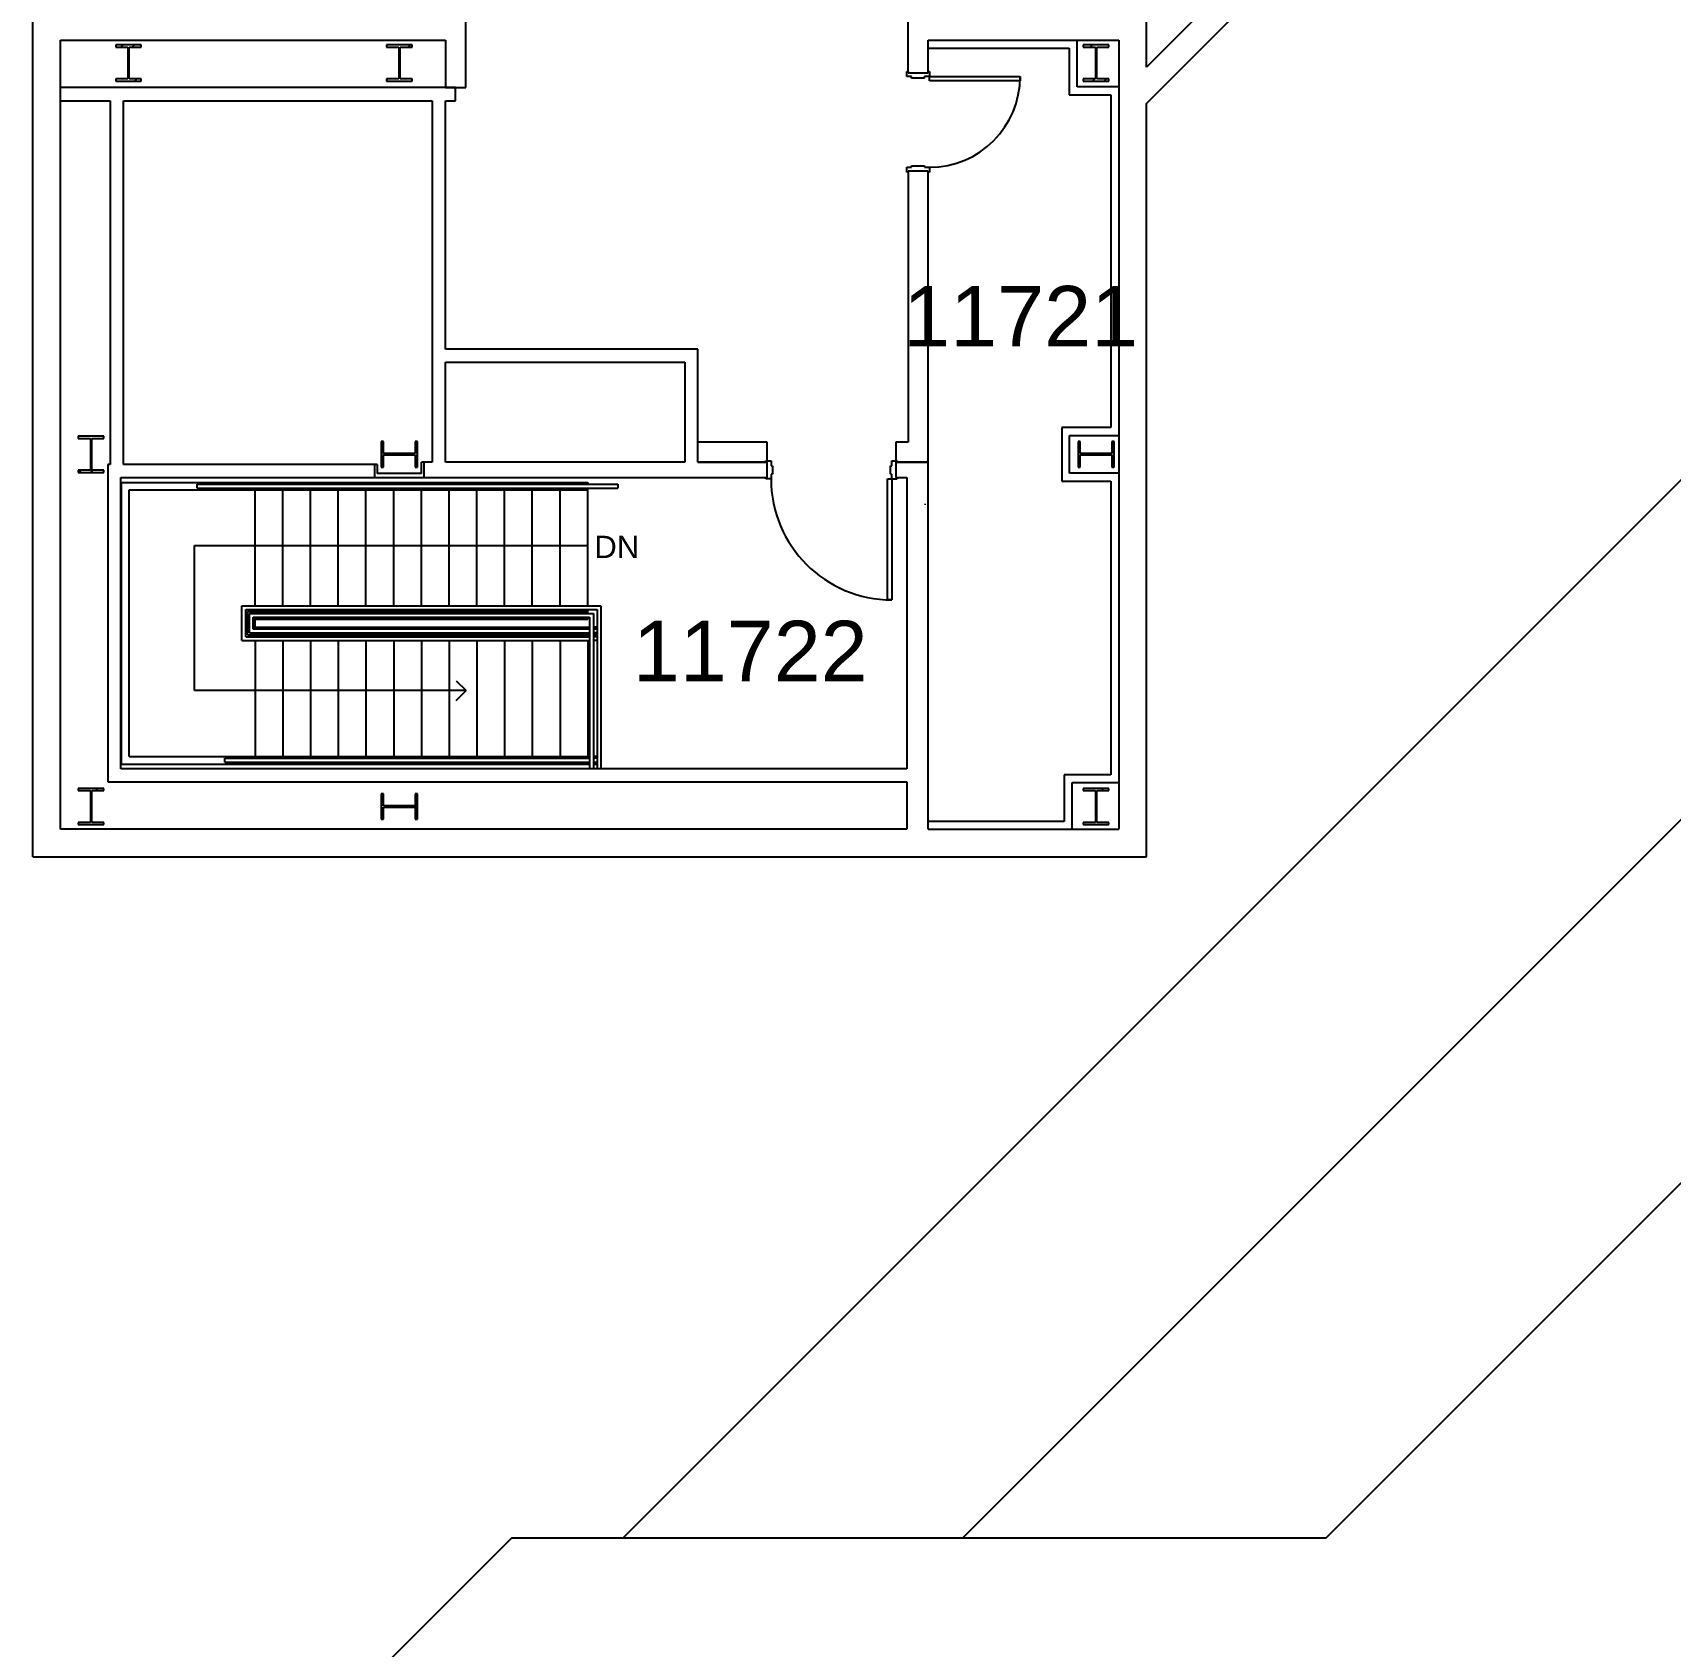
# Model space of a CAD drawing. Header units: inches. Extents: x -60 to 5673, y -29 to 4299.
# Drawn here: x -59 to 590, y 1755 to 2395 of the extents above; entities that cross this region are included whole.
import ezdxf

# ---------------------------------------------------------------- set-up
doc = ezdxf.new("R2010")
doc.units = ezdxf.units.IN
doc.header["$LTSCALE"] = 96
doc.header["$MEASUREMENT"] = 0
for name, color, linetype in [('A-ANNO-ROOM', 4, 'Continuous'), ('A-ANNO-TEXT', 4, 'Continuous'), ('A-COLS', 5, 'Continuous'), ('A-DOOR', 2, 'Continuous'), ('A-FLOR-HRAL', 1, 'Continuous'), ('A-FLOR-STRS', 2, 'Continuous'), ('A-ROOF-LEVL-THIN', 1, 'Continuous'), ('A-WALL-FULL', 6, 'Continuous')]:
    doc.layers.add(name, color=color, linetype=linetype)
doc.layers.add('AE-113$0$A-WALL-PATT', color=2, linetype='Continuous', lineweight=9)
doc.styles.add('AE-113$0$Standard', font='txt')
doc.styles.add('ARIAL', font='arial.ttf')
pattern_1 = [(0, (0, 0), (30.72, 7.68), [1.267, -21.773, 1.267, -21.773, -122.88]), (0, (0, 0), (30.72, 7.68), [-46.08, 1.267, -44.813, 1.267, -21.773, -53.76]), (0, (0, 0), (30.72, 7.68), [-115.2, 1.267, -14.093, 1.267, -37.133]), (120, (11.52, 3.84), (-22.011075, 22.7643), [1.267, -21.773, 1.267, -21.773, -122.88]), (120, (11.52, 3.84), (-22.011075, 22.7643), [-46.08, 1.267, -44.813, 1.267, -21.773, -53.76]), (120, (11.52, 3.84), (-22.011075, 22.7643), [-115.2, 1.267, -14.093, 1.267, -37.133]), (240, (15.36, 19.2), (-8.708925, -30.4443), [1.267, -21.773, 1.267, -21.773, -122.88]), (240, (15.36, 19.2), (-8.708925, -30.4443), [-46.08, 1.267, -44.813, 1.267, -21.773, -53.76]), (240, (15.36, 19.2), (-8.708925, -30.4443), [-115.2, 1.267, -14.093, 1.267, -37.133])]
pattern_2 = [(45, (0, 0), (-9.503515, 9.503515), []), (45, (0, 14.4), (-9.503515, 9.503515), [])]

msp = doc.modelspace()

# ---------------------------------------------------------------- hatches: boundary and pattern name
at = {"layer": 'A-COLS'}
h = msp.add_hatch(dxfattribs=at)
h.set_pattern_fill('FP_43', color=256, angle=0.00029, style=0, pattern_type=2)
h.set_pattern_definition([(45.0003, (-0.0004, 0.0003), (-9.50356, 9.50347), []), (45.0003, (-0.0004, 14.4), (-9.50356, 9.50347), [])])
h.paths.add_polyline_path([(-26.49, 2375.92), (-16.36, 2375.92), (-16.36, 2376.78), (-21.17, 2376.78), (-21.17, 2389.38), (-16.36, 2389.38), (-16.36, 2390.23), (-26.49, 2390.23), (-26.49, 2389.38), (-21.68, 2389.38), (-21.68, 2376.78), (-26.49, 2376.78)], flags=0)
h = msp.add_hatch(dxfattribs=at)
h.set_pattern_fill('FP_9', color=256, angle=180, style=0, pattern_type=2)
h.set_pattern_definition([(45, (-0.0003, 0.0002), (-9.503515, 9.503515), []), (45, (-0.0003, 14.4), (-9.503515, 9.503515), [])])
h.paths.add_polyline_path([(81.01, 2375.92), (91.14, 2375.92), (91.14, 2376.78), (86.33, 2376.78), (86.33, 2389.38), (91.14, 2389.38), (91.14, 2390.23), (81.01, 2390.23), (81.01, 2389.38), (85.82, 2389.38), (85.82, 2376.78), (81.01, 2376.78)], flags=0)
h = msp.add_hatch(dxfattribs=at)
h.set_pattern_fill('FP_71', color=256, angle=180, style=0, pattern_type=2)
h.set_pattern_definition([(45, (-0.0003, 0.0002), (-9.503515, 9.503515), []), (45, (-0.0003, 14.4), (-9.503515, 9.503515), [])])
h.paths.add_polyline_path([(367.64, 2375.92), (367.64, 2376.78), (362.83, 2376.78), (362.83, 2389.38), (367.64, 2389.38), (367.64, 2390.23), (357.51, 2390.23), (357.51, 2389.38), (362.32, 2389.38), (362.32, 2376.78), (357.51, 2376.78), (357.51, 2375.92)], flags=0)
h = msp.add_hatch(dxfattribs=at)
h.set_pattern_fill('FP_80', color=256, angle=180, style=0, pattern_type=2)
h.set_pattern_definition([(45, (0.0001, 0.0002), (-9.503515, 9.503515), []), (45, (0.0001, 14.4), (-9.503515, 9.503515), [])])
h.paths.add_polyline_path([(-41.35, 2220.67), (-31.22, 2220.67), (-31.22, 2221.53), (-36.03, 2221.53), (-36.03, 2234.13), (-31.22, 2234.13), (-31.22, 2234.98), (-41.35, 2234.98), (-41.35, 2234.13), (-36.54, 2234.13), (-36.54, 2221.53), (-41.35, 2221.53)], flags=0)
h = msp.add_hatch(dxfattribs=at)
h.set_pattern_fill('FP_11', color=256, angle=90, style=0, pattern_type=2)
h.set_pattern_definition([(45, (-0.0003, 0.0002), (-9.503515, 9.503515), []), (45, (-0.0003, 14.4), (-9.503515, 9.503515), [])])
h.paths.add_polyline_path([(79.78, 2222.76), (79.78, 2227.57), (92.38, 2227.57), (92.38, 2222.76), (93.23, 2222.8), (93.23, 2232.89), (92.38, 2232.89), (92.38, 2228.08), (79.78, 2228.08), (79.78, 2232.89), (78.92, 2232.89), (78.92, 2222.76)], flags=0)
h = msp.add_hatch(dxfattribs=at)
h.set_pattern_fill('FP_10', color=256, angle=90, style=0, pattern_type=2)
h.set_pattern_definition([(45, (-0.0003, 0.0002), (-9.503515, 9.503515), []), (45, (-0.0003, 14.4), (-9.503515, 9.503515), [])])
h.paths.add_polyline_path([(369.73, 2222.76), (369.73, 2232.89), (368.88, 2232.89), (368.88, 2228.08), (356.28, 2228.08), (356.28, 2232.89), (355.42, 2232.89), (355.42, 2222.76), (356.28, 2222.8), (356.28, 2227.57), (368.88, 2227.57), (368.88, 2222.76)], flags=0)
h = msp.add_hatch(dxfattribs=at)
h.set_pattern_fill('FP_3', color=256, style=0, pattern_type=2)
h.set_pattern_definition(pattern_2)
h.paths.add_polyline_path([(-31.22, 2080.92), (-31.22, 2081.78), (-36.03, 2081.78), (-36.03, 2094.38), (-31.22, 2094.38), (-31.22, 2095.23), (-41.35, 2095.23), (-41.35, 2094.38), (-36.54, 2094.38), (-36.54, 2081.78), (-41.35, 2081.78), (-41.35, 2080.92), (-37.07, 2080.92)], flags=0)
h = msp.add_hatch(dxfattribs=at)
h.set_pattern_fill('FP_48', color=256, angle=90, style=0, pattern_type=2)
h.set_pattern_definition([(45, (-0.0003, 0.0002), (-9.503515, 9.503515), []), (45, (-0.0003, 14.4), (-9.503515, 9.503515), [])])
h.paths.add_polyline_path([(79.78, 2083.01), (79.78, 2087.82), (92.38, 2087.82), (92.38, 2083.01), (93.23, 2083.01), (93.23, 2093.14), (92.38, 2093.14), (92.38, 2088.33), (79.78, 2088.33), (79.78, 2093.14), (78.92, 2093.14), (78.92, 2083.01)], flags=0)
h = msp.add_hatch(dxfattribs=at)
h.set_pattern_fill('FP_3', color=256, style=0, pattern_type=2)
h.set_pattern_definition(pattern_2)
h.paths.add_polyline_path([(357.51, 2080.92), (367.64, 2080.92), (367.64, 2081.78), (362.83, 2081.78), (362.83, 2094.38), (367.64, 2094.38), (367.64, 2095.23), (357.51, 2095.23), (357.51, 2094.38), (362.32, 2094.38), (362.32, 2081.78), (357.51, 2081.78)], flags=0)
at = {"layer": 'AE-113$0$A-WALL-PATT', "lineweight": 9}
h = msp.add_hatch(dxfattribs=at)
h.set_pattern_fill('FP_1', color=256, style=0, pattern_type=2)
h.set_pattern_definition(pattern_1)
h.paths.add_polyline_path([(351.95, 2370.45), (352.58, 2370.45), (352.58, 2389.58), (351.95, 2389.58), (351.95, 2381.1)], flags=0)
h = msp.add_hatch(dxfattribs=at)
h.set_pattern_fill('FP_1', color=256, style=0, pattern_type=2)
h.set_pattern_definition(pattern_1)
h.paths.add_polyline_path([(368.45, 2370.45), (369.08, 2370.45), (369.08, 2371.08), (352.58, 2371.08), (352.58, 2370.45), (368.45, 2370.45)], flags=0)
h = msp.add_hatch(dxfattribs=at)
h.set_pattern_fill('FP_1', color=256, style=0, pattern_type=2)
h.set_pattern_definition(pattern_1)
h.paths.add_polyline_path([(95.86, 2224.08), (161.7, 2224.08), (161.7, 2224.7), (95.86, 2224.7)], flags=0)
h = msp.add_hatch(dxfattribs=at)
h.set_pattern_fill('FP_159', color=256, angle=90, style=0, pattern_type=2)
h.set_pattern_definition([(90, (-159405.82, 77839.49), (-120, -4e-13), [96, 0, 0, 0]), (90, (-159405.82, 77851.98), (-120, -4e-13), [96, 0, 0, 0]), (90, (-159405.82, 77853.98), (-120, -4e-13), [96, 0, 0, 0]), (90, (-159405.82, 77855.98), (-120, -4e-13), [96, 0, 0, 0]), (90, (-159405.82, 77857.98), (-120, -4e-13), [96, 0, 0, 0]), (90, (-159405.82, 77859.98), (-120, -4e-13), [96, 0, 0, 0]), (90, (-159405.82, 77861.98), (-120, -4e-13), [96, 0, 0, 0]), (90, (-159405.82, 77852.98), (-120, -4e-13), [96, 0, 0, 0]), (90, (-159405.82, 77854.98), (-120, -4e-13), [96, 0, 0, 0]), (90, (-159405.82, 77856.98), (-120, -4e-13), [96, 0, 0, 0]), (90, (-159405.82, 77858.98), (-120, -4e-13), [96, 0, 0, 0]), (90, (-159405.82, 77860.98), (-120, -4e-13), [96, 0, 0, 0]), (90, (-159405.82, 77862.98), (-120, -4e-13), [96, 0, 0, 0]), (90, (-159405.82, 77852.49), (-120, -4e-13), [96, 0, 0, 0]), (90, (-159405.82, 77854.49), (-120, -4e-13), [96, 0, 0, 0]), (90, (-159405.82, 77856.49), (-120, -4e-13), [96, 0, 0, 0]), (90, (-159405.82, 77858.49), (-120, -4e-13), [96, 0, 0, 0]), (90, (-159405.82, 77860.49), (-120, -4e-13), [96, 0, 0, 0]), (90, (-159405.82, 77862.49), (-120, -4e-13), [96, 0, 0, 0]), (90, (-159405.82, 77851.49), (-120, -4e-13), [96, 0, 0, 0]), (90, (-159405.82, 77853.49), (-120, -4e-13), [96, 0, 0, 0]), (90, (-159405.82, 77855.49), (-120, -4e-13), [96, 0, 0, 0]), (90, (-159405.82, 77857.49), (-120, -4e-13), [96, 0, 0, 0]), (90, (-159405.82, 77859.49), (-120, -4e-13), [96, 0, 0, 0]), (90, (-159405.82, 77861.49), (-120, -4e-13), [96, 0, 0, 0]), (90, (-159405.82, 77863.49), (-120, -4e-13), [96, 0, 0, 0]), (90, (-159405.82, 77875.98), (-120, -4e-13), [96, 0, 0, 0]), (90, (-159405.82, 77877.98), (-120, -4e-13), [96, 0, 0, 0]), (90, (-159405.82, 77879.98), (-120, -4e-13), [96, 0, 0, 0]), (90, (-159405.82, 77881.98), (-120, -4e-13), [96, 0, 0, 0]), (90, (-159405.82, 77883.98), (-120, -4e-13), [96, 0, 0, 0]), (90, (-159405.82, 77885.98), (-120, -4e-13), [96, 0, 0, 0]), (90, (-159405.82, 77899.98), (-120, -4e-13), [96, 0, 0, 0]), (90, (-159405.82, 77901.98), (-120, -4e-13), [96, 0, 0, 0]), (90, (-159405.82, 77903.98), (-120, -4e-13), [96, 0, 0, 0]), (90, (-159405.82, 77905.98), (-120, -4e-13), [96, 0, 0, 0]), (90, (-159405.82, 77907.98), (-120, -4e-13), [96, 0, 0, 0]), (90, (-159405.82, 77909.98), (-120, -4e-13), [96, 0, 0, 0]), (90, (-159405.82, 77911.98), (-120, -4e-13), [96, 0, 0, 0]), (90, (-159405.82, 77913.98), (-120, -4e-13), [96, 0, 0, 0]), (90, (-159405.82, 77915.98), (-120, -4e-13), [96, 0, 0, 0]), (90, (-159405.82, 77917.98), (-120, -4e-13), [96, 0, 0, 0]), (90, (-159405.82, 77919.98), (-120, -4e-13), [96, 0, 0, 0]), (90, (-159405.82, 77921.98), (-120, -4e-13), [96, 0, 0, 0]), (90, (-159405.82, 77923.98), (-120, -4e-13), [96, 0, 0, 0]), (90, (-159405.82, 77925.98), (-120, -4e-13), [96, 0, 0, 0]), (90, (-159405.82, 77927.98), (-120, -4e-13), [96, 0, 0, 0]), (90, (-159405.82, 77929.98), (-120, -4e-13), [96, 0, 0, 0]), (90, (-159405.82, 77931.98), (-120, -4e-13), [96, 0, 0, 0]), (90, (-159405.82, 77933.98), (-120, -4e-13), [96, 0, 0, 0]), (90, (-159405.82, 77935.98), (-120, -4e-13), [96, 0, 0, 0]), (90, (-159405.82, 77937.98), (-120, -4e-13), [96, 0, 0, 0]), (90, (-159405.82, 77939.98), (-120, -4e-13), [96, 0, 0, 0]), (90, (-159405.82, 77941.98), (-120, -4e-13), [96, 0, 0, 0]), (90, (-159405.82, 77943.98), (-120, -4e-13), [96, 0, 0, 0]), (90, (-159405.82, 77945.98), (-120, -4e-13), [96, 0, 0, 0]), (90, (-159405.82, 77947.98), (-120, -4e-13), [96, 0, 0, 0]), (90, (-159405.82, 77949.98), (-120, -4e-13), [96, 0, 0, 0]), (90, (-159405.82, 77951.98), (-120, -4e-13), [96, 0, 0, 0]), (90, (-159405.82, 77953.98), (-120, -4e-13), [96, 0, 0, 0]), (90, (-159405.82, 77955.98), (-120, -4e-13), [96, 0, 0, 0]), (90, (-159405.82, 77957.98), (-120, -4e-13), [96, 0, 0, 0]), (90, (-159405.82, 77876.98), (-120, -4e-13), [96, 0, 0, 0]), (90, (-159405.82, 77878.98), (-120, -4e-13), [96, 0, 0, 0]), (90, (-159405.82, 77880.98), (-120, -4e-13), [96, 0, 0, 0]), (90, (-159405.82, 77882.98), (-120, -4e-13), [96, 0, 0, 0]), (90, (-159405.82, 77884.98), (-120, -4e-13), [96, 0, 0, 0]), (90, (-159405.82, 77886.98), (-120, -4e-13), [96, 0, 0, 0]), (90, (-159405.82, 77900.98), (-120, -4e-13), [96, 0, 0, 0]), (90, (-159405.82, 77902.98), (-120, -4e-13), [96, 0, 0, 0]), (90, (-159405.82, 77904.98), (-120, -4e-13), [96, 0, 0, 0]), (90, (-159405.82, 77906.98), (-120, -4e-13), [96, 0, 0, 0]), (90, (-159405.82, 77908.98), (-120, -4e-13), [96, 0, 0, 0]), (90, (-159405.82, 77910.98), (-120, -4e-13), [96, 0, 0, 0]), (90, (-159405.82, 77912.98), (-120, -4e-13), [96, 0, 0, 0]), (90, (-159405.82, 77914.98), (-120, -4e-13), [96, 0, 0, 0]), (90, (-159405.82, 77916.98), (-120, -4e-13), [96, 0, 0, 0]), (90, (-159405.82, 77918.98), (-120, -4e-13), [96, 0, 0, 0]), (90, (-159405.82, 77920.98), (-120, -4e-13), [96, 0, 0, 0]), (90, (-159405.82, 77922.98), (-120, -4e-13), [96, 0, 0, 0]), (90, (-159405.82, 77924.98), (-120, -4e-13), [96, 0, 0, 0]), (90, (-159405.82, 77926.98), (-120, -4e-13), [96, 0, 0, 0]), (90, (-159405.82, 77928.98), (-120, -4e-13), [96, 0, 0, 0]), (90, (-159405.82, 77930.98), (-120, -4e-13), [96, 0, 0, 0]), (90, (-159405.82, 77932.98), (-120, -4e-13), [96, 0, 0, 0]), (90, (-159405.82, 77934.98), (-120, -4e-13), [96, 0, 0, 0]), (90, (-159405.82, 77936.98), (-120, -4e-13), [96, 0, 0, 0]), (90, (-159405.82, 77938.98), (-120, -4e-13), [96, 0, 0, 0]), (90, (-159405.82, 77940.98), (-120, -4e-13), [96, 0, 0, 0]), (90, (-159405.82, 77942.98), (-120, -4e-13), [96, 0, 0, 0]), (90, (-159405.82, 77944.98), (-120, -4e-13), [96, 0, 0, 0]), (90, (-159405.82, 77946.98), (-120, -4e-13), [96, 0, 0, 0]), (90, (-159405.82, 77948.98), (-120, -4e-13), [96, 0, 0, 0]), (90, (-159405.82, 77950.98), (-120, -4e-13), [96, 0, 0, 0]), (90, (-159405.82, 77952.98), (-120, -4e-13), [96, 0, 0, 0]), (90, (-159405.82, 77954.98), (-120, -4e-13), [96, 0, 0, 0]), (90, (-159405.82, 77956.98), (-120, -4e-13), [96, 0, 0, 0]), (90, (-159405.82, 77958.98), (-120, -4e-13), [96, 0, 0, 0]), (90, (-159405.82, 77876.49), (-120, -4e-13), [96, 0, 0, 0]), (90, (-159405.82, 77878.49), (-120, -4e-13), [96, 0, 0, 0]), (90, (-159405.82, 77880.49), (-120, -4e-13), [96, 0, 0, 0]), (90, (-159405.82, 77882.49), (-120, -4e-13), [96, 0, 0, 0]), (90, (-159405.82, 77884.49), (-120, -4e-13), [96, 0, 0, 0]), (90, (-159405.82, 77886.49), (-120, -4e-13), [96, 0, 0, 0]), (90, (-159405.82, 77900.49), (-120, -4e-13), [96, 0, 0, 0]), (90, (-159405.82, 77902.49), (-120, -4e-13), [96, 0, 0, 0]), (90, (-159405.82, 77904.49), (-120, -4e-13), [96, 0, 0, 0]), (90, (-159405.82, 77906.49), (-120, -4e-13), [96, 0, 0, 0]), (90, (-159405.82, 77908.49), (-120, -4e-13), [96, 0, 0, 0]), (90, (-159405.82, 77910.49), (-120, -4e-13), [96, 0, 0, 0]), (90, (-159405.82, 77912.49), (-120, -4e-13), [96, 0, 0, 0]), (90, (-159405.82, 77914.49), (-120, -4e-13), [96, 0, 0, 0]), (90, (-159405.82, 77916.49), (-120, -4e-13), [96, 0, 0, 0]), (90, (-159405.82, 77918.49), (-120, -4e-13), [96, 0, 0, 0]), (90, (-159405.82, 77920.49), (-120, -4e-13), [96, 0, 0, 0]), (90, (-159405.82, 77922.49), (-120, -4e-13), [96, 0, 0, 0]), (90, (-159405.82, 77924.49), (-120, -4e-13), [96, 0, 0, 0]), (90, (-159405.82, 77926.49), (-120, -4e-13), [96, 0, 0, 0]), (90, (-159405.82, 77928.49), (-120, -4e-13), [96, 0, 0, 0]), (90, (-159405.82, 77930.49), (-120, -4e-13), [96, 0, 0, 0]), (90, (-159405.82, 77932.49), (-120, -4e-13), [96, 0, 0, 0]), (90, (-159405.82, 77934.49), (-120, -4e-13), [96, 0, 0, 0]), (90, (-159405.82, 77936.49), (-120, -4e-13), [96, 0, 0, 0]), (90, (-159405.82, 77938.49), (-120, -4e-13), [96, 0, 0, 0]), (90, (-159405.82, 77940.49), (-120, -4e-13), [96, 0, 0, 0]), (90, (-159405.82, 77942.49), (-120, -4e-13), [96, 0, 0, 0]), (90, (-159405.82, 77944.49), (-120, -4e-13), [96, 0, 0, 0]), (90, (-159405.82, 77946.49), (-120, -4e-13), [96, 0, 0, 0]), (90, (-159405.82, 77948.49), (-120, -4e-13), [96, 0, 0, 0]), (90, (-159405.82, 77950.49), (-120, -4e-13), [96, 0, 0, 0]), (90, (-159405.82, 77952.49), (-120, -4e-13), [96, 0, 0, 0]), (90, (-159405.82, 77954.49), (-120, -4e-13), [96, 0, 0, 0]), (90, (-159405.82, 77956.49), (-120, -4e-13), [96, 0, 0, 0]), (90, (-159405.82, 77958.49), (-120, -4e-13), [96, 0, 0, 0]), (90, (-159405.82, 77875.49), (-120, -4e-13), [96, 0, 0, 0]), (90, (-159405.82, 77877.49), (-120, -4e-13), [96, 0, 0, 0]), (90, (-159405.82, 77879.49), (-120, -4e-13), [96, 0, 0, 0]), (90, (-159405.82, 77881.49), (-120, -4e-13), [96, 0, 0, 0]), (90, (-159405.82, 77883.49), (-120, -4e-13), [96, 0, 0, 0]), (90, (-159405.82, 77885.49), (-120, -4e-13), [96, 0, 0, 0]), (90, (-159405.82, 77887.49), (-120, -4e-13), [96, 0, 0, 0]), (90, (-159405.82, 77899.49), (-120, -4e-13), [96, 0, 0, 0]), (90, (-159405.82, 77901.49), (-120, -4e-13), [96, 0, 0, 0]), (90, (-159405.82, 77903.49), (-120, -4e-13), [96, 0, 0, 0]), (90, (-159405.82, 77905.49), (-120, -4e-13), [96, 0, 0, 0]), (90, (-159405.82, 77907.49), (-120, -4e-13), [96, 0, 0, 0]), (90, (-159405.82, 77909.49), (-120, -4e-13), [96, 0, 0, 0]), (90, (-159405.82, 77911.49), (-120, -4e-13), [96, 0, 0, 0]), (90, (-159405.82, 77913.49), (-120, -4e-13), [96, 0, 0, 0]), (90, (-159405.82, 77915.49), (-120, -4e-13), [96, 0, 0, 0]), (90, (-159405.82, 77917.49), (-120, -4e-13), [96, 0, 0, 0]), (90, (-159405.82, 77919.49), (-120, -4e-13), [96, 0, 0, 0]), (90, (-159405.82, 77921.49), (-120, -4e-13), [96, 0, 0, 0]), (90, (-159405.82, 77923.49), (-120, -4e-13), [96, 0, 0, 0]), (90, (-159405.82, 77925.49), (-120, -4e-13), [96, 0, 0, 0]), (90, (-159405.82, 77927.49), (-120, -4e-13), [96, 0, 0, 0]), (90, (-159405.82, 77929.49), (-120, -4e-13), [96, 0, 0, 0]), (90, (-159405.82, 77931.49), (-120, -4e-13), [96, 0, 0, 0]), (90, (-159405.82, 77933.49), (-120, -4e-13), [96, 0, 0, 0]), (90, (-159405.82, 77935.49), (-120, -4e-13), [96, 0, 0, 0]), (90, (-159405.82, 77937.49), (-120, -4e-13), [96, 0, 0, 0]), (90, (-159405.82, 77939.49), (-120, -4e-13), [96, 0, 0, 0]), (90, (-159405.82, 77941.49), (-120, -4e-13), [96, 0, 0, 0]), (90, (-159405.82, 77943.49), (-120, -4e-13), [96, 0, 0, 0]), (90, (-159405.82, 77945.49), (-120, -4e-13), [96, 0, 0, 0]), (90, (-159405.82, 77947.49), (-120, -4e-13), [96, 0, 0, 0]), (90, (-159405.82, 77863.49), (-120, -4e-13), [96, 0, 0, 0]), (90, (-159405.82, 77949.49), (-120, -4e-13), [96, 0, 0, 0]), (90, (-159405.82, 77951.49), (-120, -4e-13), [96, 0, 0, 0]), (90, (-159405.82, 77953.49), (-120, -4e-13), [96, 0, 0, 0]), (90, (-159405.82, 77955.49), (-120, -4e-13), [96, 0, 0, 0]), (90, (-159405.82, 77957.49), (-120, -4e-13), [96, 0, 0, 0]), (90, (-159405.82, 77959.49), (-120, -4e-13), [96, 0, 0, 0])])
h.paths.add_polyline_path([(161.7, 2219.83), (161.7, 2223.45), (95.86, 2223.45), (95.86, 2219.83), (125.14, 2219.83)], flags=0)
h = msp.add_hatch(dxfattribs=at)
h.set_pattern_fill('FP_1', color=256, style=0, pattern_type=2)
h.set_pattern_definition(pattern_1)
h.paths.add_polyline_path([(294.7, 2073.58), (295.33, 2073.58), (295.33, 2224.08), (294.7, 2224.08), (294.7, 2084.3)], flags=0)
h = msp.add_hatch(dxfattribs=at)
h.set_pattern_fill('FP_1', color=256, style=0, pattern_type=2)
h.set_pattern_definition(pattern_1)
h.paths.add_polyline_path([(295.33, 2073.58), (295.95, 2073.58), (295.95, 2224.7), (295.33, 2224.7), (295.33, 2084.3)], flags=0)
h = msp.add_hatch(dxfattribs=at)
h.set_pattern_fill('FP_1', color=256, style=0, pattern_type=2)
h.set_pattern_definition(pattern_1)
h.paths.add_polyline_path([(-25.67, 2102.45), (-25.05, 2102.45), (-25.05, 2219.83), (-25.67, 2219.83), (-25.67, 2103.08)], flags=0)
h = msp.add_hatch(dxfattribs=at)
h.set_pattern_fill('FP_1', color=256, style=0, pattern_type=2)
h.set_pattern_definition(pattern_1)
h.paths.add_polyline_path([(77.3, 2218.58), (94.86, 2218.58), (94.86, 2219.2), (77.3, 2219.2)], flags=0)
h = msp.add_hatch(dxfattribs=at)
h.set_pattern_fill('FP_1', color=256, style=0, pattern_type=2)
h.set_pattern_definition(pattern_1)
h.paths.add_polyline_path([(161.7, 2218.58), (161.7, 2219.2), (95.86, 2219.2), (95.86, 2218.58), (125.14, 2218.58)], flags=0)
h = msp.add_hatch(dxfattribs=at)
h.set_pattern_fill('FP_1', color=256, style=0, pattern_type=2)
h.set_pattern_definition(pattern_1)
h.paths.add_polyline_path([(368.45, 2217.2), (369.08, 2217.2), (369.08, 2217.83), (349.58, 2217.83), (349.58, 2217.2), (368.45, 2217.2)], flags=0)
h = msp.add_hatch(dxfattribs=at)
h.set_pattern_fill('FP_1', color=256, style=0, pattern_type=2)
h.set_pattern_definition(pattern_1)
h.paths.add_polyline_path([(349.95, 2081.58), (350.58, 2081.58), (350.58, 2100.7), (349.95, 2100.7), (349.95, 2082.2)], flags=0)
h = msp.add_hatch(dxfattribs=at)
h.set_pattern_fill('FP_1', color=256, style=0, pattern_type=2)
h.set_pattern_definition(pattern_1)
h.paths.add_polyline_path([(348.18, 2081.58), (349.95, 2081.58), (349.95, 2082.2), (295.95, 2082.2), (295.95, 2081.58), (327.9, 2081.58)], flags=0)

# ---------------------------------------------------------------- linework, layer by layer
at = {"layer": 'A-ANNO-TEXT'}
for p, q in [((4.83, 2191.58), (160.83, 2191.58)), ((4.83, 2134.08), (4.83, 2191.58)), ((112.54, 2134.08), (4.83, 2134.08)), ((108.66, 2137.97), (112.54, 2134.08)), ((108.66, 2130.19), (112.54, 2134.08))]:
    msp.add_line(p, q, dxfattribs=at)
at = {"layer": 'A-COLS'}
for p, q in [((-16.36, 2390.23), (-26.49, 2390.23)), ((-26.49, 2390.23), (-26.49, 2389.38)), ((-26.49, 2389.38), (-21.68, 2389.38)), ((-21.68, 2389.38), (-21.68, 2376.78)), ((-21.17, 2376.78), (-21.17, 2389.38)), ((-21.17, 2389.38), (-16.36, 2389.38)), ((-16.36, 2389.38), (-16.36, 2390.23)), ((91.14, 2390.23), (81.01, 2390.23)), ((81.01, 2390.23), (81.01, 2389.38)), ((81.01, 2389.38), (85.82, 2389.38)), ((85.82, 2389.38), (85.82, 2376.78)), ((86.33, 2376.78), (86.33, 2389.38)), ((86.33, 2389.38), (91.14, 2389.38)), ((91.14, 2389.38), (91.14, 2390.23)), ((367.64, 2390.23), (357.51, 2390.23)), ((357.51, 2390.23), (357.51, 2389.38)), ((357.51, 2389.38), (362.32, 2389.38)), ((362.32, 2389.38), (362.32, 2376.78)), ((362.83, 2376.78), (362.83, 2389.38)), ((362.83, 2389.38), (367.64, 2389.38)), ((367.64, 2389.38), (367.64, 2390.23)), ((-21.68, 2376.78), (-26.49, 2376.78)), ((-26.49, 2376.78), (-26.49, 2375.92)), ((-26.49, 2375.92), (-16.36, 2375.92)), ((-16.36, 2376.78), (-21.17, 2376.78)), ((-16.36, 2375.92), (-16.36, 2376.78)), ((85.82, 2376.78), (81.01, 2376.78)), ((81.01, 2376.78), (81.01, 2375.92)), ((81.01, 2375.92), (91.14, 2375.92)), ((91.14, 2376.78), (86.33, 2376.78)), ((91.14, 2375.92), (91.14, 2376.78)), ((362.32, 2376.78), (357.51, 2376.78)), ((357.51, 2376.78), (357.51, 2375.92)), ((357.51, 2375.92), (367.64, 2375.92)), ((367.64, 2376.78), (362.83, 2376.78)), ((367.64, 2375.92), (367.64, 2376.78)), ((-31.22, 2234.98), (-41.35, 2234.98)), ((-41.35, 2234.98), (-41.35, 2234.13)), ((-41.35, 2234.13), (-36.54, 2234.13)), ((-36.54, 2234.13), (-36.54, 2221.53)), ((-36.03, 2221.53), (-36.03, 2234.13)), ((-36.03, 2234.13), (-31.22, 2234.13)), ((-31.22, 2234.13), (-31.22, 2234.98)), ((78.92, 2232.89), (78.92, 2222.76)), ((79.78, 2232.89), (78.92, 2232.89)), ((79.78, 2228.08), (79.78, 2232.89)), ((93.23, 2232.89), (92.38, 2232.89)), ((92.38, 2232.89), (92.38, 2228.08)), ((93.23, 2222.76), (93.23, 2232.89)), ((355.42, 2232.89), (355.42, 2222.76)), ((356.28, 2232.89), (355.42, 2232.89)), ((356.28, 2228.08), (356.28, 2232.89)), ((369.73, 2232.89), (368.88, 2232.89)), ((368.88, 2232.89), (368.88, 2228.08)), ((369.73, 2222.76), (369.73, 2232.89)), ((78.92, 2222.76), (79.78, 2222.76)), ((92.38, 2228.08), (79.78, 2228.08)), ((79.78, 2222.76), (79.78, 2227.57)), ((79.78, 2227.57), (92.38, 2227.57)), ((92.38, 2227.57), (92.38, 2222.76)), ((92.38, 2222.76), (93.23, 2222.76)), ((355.42, 2222.76), (356.28, 2222.76)), ((368.88, 2228.08), (356.28, 2228.08)), ((356.28, 2222.76), (356.28, 2227.57)), ((356.28, 2227.57), (368.88, 2227.57)), ((368.88, 2227.57), (368.88, 2222.76)), ((368.88, 2222.76), (369.73, 2222.76)), ((-36.54, 2221.53), (-41.35, 2221.53)), ((-41.35, 2221.53), (-41.35, 2220.67)), ((-41.35, 2220.67), (-31.22, 2220.67)), ((-31.22, 2221.53), (-36.03, 2221.53)), ((-31.22, 2220.67), (-31.22, 2221.53)), ((-31.22, 2095.23), (-41.35, 2095.23)), ((-41.35, 2095.23), (-41.35, 2094.38)), ((-41.35, 2094.38), (-36.54, 2094.38)), ((-36.54, 2094.38), (-36.54, 2081.78)), ((-36.03, 2081.78), (-36.03, 2094.38)), ((-36.03, 2094.38), (-31.22, 2094.38)), ((-31.22, 2094.38), (-31.22, 2095.23)), ((78.92, 2093.14), (78.92, 2083.01)), ((79.78, 2093.14), (78.92, 2093.14)), ((79.78, 2088.33), (79.78, 2093.14)), ((93.23, 2093.14), (92.38, 2093.14)), ((92.38, 2093.14), (92.38, 2088.33)), ((93.23, 2083.01), (93.23, 2093.14)), ((367.64, 2095.23), (357.51, 2095.23)), ((357.51, 2095.23), (357.51, 2094.38)), ((357.51, 2094.38), (362.32, 2094.38)), ((362.32, 2094.38), (362.32, 2081.78)), ((362.83, 2081.78), (362.83, 2094.38)), ((362.83, 2094.38), (367.64, 2094.38)), ((367.64, 2094.38), (367.64, 2095.23)), ((92.38, 2088.33), (79.78, 2088.33)), ((79.78, 2083.01), (79.78, 2087.82)), ((79.78, 2087.82), (92.38, 2087.82)), ((92.38, 2087.82), (92.38, 2083.01)), ((-36.54, 2081.78), (-41.35, 2081.78)), ((-41.35, 2081.78), (-41.35, 2080.92)), ((-41.35, 2080.92), (-31.22, 2080.92)), ((-31.22, 2081.78), (-36.03, 2081.78)), ((-31.22, 2080.92), (-31.22, 2081.78)), ((78.92, 2083.01), (79.78, 2083.01)), ((92.38, 2083.01), (93.23, 2083.01)), ((362.32, 2081.78), (357.51, 2081.78)), ((357.51, 2081.78), (357.51, 2080.92)), ((357.51, 2080.92), (367.64, 2080.92)), ((367.64, 2081.78), (362.83, 2081.78)), ((367.64, 2080.92), (367.64, 2081.78))]:
    msp.add_line(p, q, dxfattribs=at)
at = {"layer": 'A-DOOR'}
for p, q in [((287.45, 2377.7), (287.45, 2379.7)), ((287.45, 2379.7), (287.95, 2379.7)), ((287.95, 2379.7), (287.95, 2379.2)), ((287.95, 2379.2), (295.95, 2379.2)), ((295.95, 2379.7), (296.45, 2379.7)), ((295.95, 2379.2), (295.95, 2379.7)), ((296.45, 2379.7), (296.45, 2377.7)), ((289.39, 2377.7), (287.45, 2377.7)), ((289.39, 2377.08), (289.39, 2377.7)), ((294.52, 2377.08), (289.39, 2377.08)), ((294.52, 2377.08), (289.39, 2377.08)), ((294.52, 2377.08), (294.52, 2377.71)), ((296.45, 2377.71), (294.52, 2377.71)), ((296.45, 2377.7), (294.52, 2377.7)), ((296.45, 2375.95), (296.45, 2377.7)), ((296.45, 2377.7), (332.45, 2377.7)), ((332.45, 2375.95), (296.45, 2375.95)), ((332.45, 2377.7), (332.45, 2375.95)), ((287.45, 2341.7), (289.39, 2341.7)), ((287.45, 2339.7), (287.45, 2341.7)), ((287.95, 2339.7), (287.45, 2339.7)), ((287.95, 2340.2), (287.95, 2339.7)), ((295.95, 2340.2), (287.95, 2340.2)), ((289.39, 2342.33), (294.52, 2342.33)), ((289.39, 2341.7), (289.39, 2342.33)), ((294.52, 2342.33), (294.52, 2341.7)), ((294.52, 2341.7), (296.45, 2341.7)), ((295.95, 2339.7), (295.95, 2340.2)), ((296.45, 2339.7), (295.95, 2339.7)), ((296.45, 2341.7), (296.45, 2339.7)), ((231.58, 2225.2), (233.58, 2225.2)), ((231.58, 2224.7), (231.58, 2225.2)), ((232.08, 2224.7), (231.58, 2224.7)), ((232.08, 2218.58), (232.08, 2224.7)), ((233.58, 2225.2), (233.58, 2223.26)), ((233.58, 2223.26), (234.2, 2223.26)), ((234.2, 2223.26), (234.2, 2220.01)), ((280.95, 2223.26), (281.58, 2223.26)), ((280.95, 2220.01), (280.95, 2223.26)), ((280.96, 2220.01), (280.96, 2223.26)), ((281.58, 2225.2), (283.58, 2225.2)), ((281.58, 2223.26), (281.58, 2225.2)), ((283.08, 2224.7), (283.08, 2218.58)), ((283.58, 2224.7), (283.08, 2224.7)), ((283.58, 2225.2), (283.58, 2224.7)), ((231.58, 2218.58), (232.08, 2218.58)), ((231.58, 2218.08), (231.58, 2218.58)), ((233.58, 2218.08), (231.58, 2218.08)), ((233.58, 2220.01), (233.58, 2218.08)), ((234.2, 2220.01), (233.58, 2220.01)), ((279.83, 2218.08), (281.58, 2218.08)), ((279.83, 2170.08), (279.83, 2218.08)), ((280.95, 2220.01), (281.58, 2220.01)), ((281.58, 2218.08), (281.58, 2220.01)), ((281.58, 2218.08), (281.58, 2220.01)), ((281.58, 2218.08), (281.58, 2170.08)), ((281.58, 2218.08), (283.58, 2218.08)), ((283.08, 2218.58), (283.58, 2218.58)), ((283.58, 2218.58), (283.58, 2218.08)), ((281.58, 2170.08), (279.83, 2170.08))]:
    msp.add_line(p, q, dxfattribs=at)
for centre, radius, start, end in [((296.45, 2377.7), 36, 270, 0), ((296.45, 2377.7), 36, 270, 0), ((281.58, 2218.08), 48, 180, 270), ((281.58, 2218.08), 48, 180, 270)]:
    msp.add_arc(centre, radius, start, end, dxfattribs=at)
at = {"layer": 'A-FLOR-HRAL'}
for p, q in [((5.83, 2214.45), (5.83, 2215.95)), ((5.83, 2215.95), (172.83, 2215.95)), ((5.83, 2214.45), (172.83, 2214.45)), ((172.83, 2215.95), (172.83, 2214.45)), ((23.58, 2167.7), (166.08, 2167.7)), ((23.58, 2153.95), (23.58, 2167.7)), ((25.08, 2166.2), (164.58, 2166.2)), ((25.08, 2155.45), (25.08, 2166.2)), ((26.58, 2164.7), (163.08, 2164.7)), ((26.58, 2156.95), (26.58, 2164.7)), ((163.08, 2164.7), (163.08, 2103.08)), ((164.58, 2166.2), (164.58, 2103.08)), ((166.08, 2167.7), (166.08, 2103.08)), ((28.08, 2163.2), (161.58, 2163.2)), ((28.08, 2158.45), (28.08, 2163.2)), ((161.58, 2158.45), (28.08, 2158.45)), ((161.58, 2163.2), (161.58, 2103.08)), ((164.58, 2158.45), (163.08, 2158.45)), ((23.58, 2153.95), (161.58, 2153.95)), ((25.08, 2155.45), (161.58, 2155.45)), ((26.58, 2156.95), (161.58, 2156.95)), ((164.58, 2156.95), (163.08, 2156.95)), ((164.58, 2155.45), (163.08, 2155.45)), ((164.58, 2153.95), (163.08, 2153.95)), ((16.83, 2105.7), (16.83, 2107.2)), ((16.83, 2107.2), (161.58, 2107.2)), ((16.83, 2105.7), (161.58, 2105.7)), ((164.58, 2107.2), (163.08, 2107.2)), ((163.08, 2105.7), (164.58, 2105.7))]:
    msp.add_line(p, q, dxfattribs=at)
at = {"layer": 'A-FLOR-STRS'}
for p, q in [((-24.17, 2104.95), (-24.17, 2216.7)), ((-24.17, 2216.7), (160.83, 2216.7)), ((160.83, 2216.7), (160.83, 2215.95)), ((-21.17, 2107.95), (-21.17, 2213.7)), ((-21.17, 2213.7), (160.83, 2213.7)), ((28.83, 2167.7), (28.83, 2213.7)), ((39.83, 2167.7), (39.83, 2213.7)), ((50.83, 2167.7), (50.83, 2213.7)), ((61.83, 2167.7), (61.83, 2213.7)), ((72.83, 2167.7), (72.83, 2213.7)), ((83.83, 2167.7), (83.83, 2213.7)), ((94.83, 2167.7), (94.83, 2213.7)), ((105.83, 2167.7), (105.83, 2213.7)), ((116.83, 2167.7), (116.83, 2213.7)), ((127.83, 2167.7), (127.83, 2213.7)), ((138.83, 2167.7), (138.83, 2213.7)), ((149.83, 2167.7), (149.83, 2213.7)), ((160.83, 2167.7), (160.83, 2214.45)), ((25.83, 2156.2), (25.83, 2165.45)), ((25.83, 2165.45), (160.83, 2165.45)), ((28.83, 2165.45), (28.83, 2166.2)), ((39.83, 2165.45), (39.83, 2166.2)), ((50.83, 2165.45), (50.83, 2166.2)), ((61.83, 2165.45), (61.83, 2166.2)), ((72.83, 2165.45), (72.83, 2166.2)), ((83.83, 2165.45), (83.83, 2166.2)), ((94.83, 2165.45), (94.83, 2166.2)), ((105.83, 2165.45), (105.83, 2166.2)), ((116.83, 2165.45), (116.83, 2166.2)), ((127.83, 2165.45), (127.83, 2166.2)), ((138.83, 2165.45), (138.83, 2166.2)), ((149.83, 2165.45), (149.83, 2166.2)), ((160.83, 2164.7), (160.83, 2166.2)), ((25.83, 2162.45), (26.58, 2162.45)), ((26.58, 2159.2), (25.83, 2159.2)), ((28.08, 2162.45), (160.83, 2162.45)), ((28.08, 2159.2), (161.58, 2159.2)), ((28.83, 2159.2), (28.83, 2162.45)), ((160.83, 2163.2), (160.83, 2162.45)), ((164.58, 2159.2), (163.08, 2159.2)), ((25.83, 2156.2), (161.58, 2156.2)), ((28.83, 2156.2), (28.83, 2155.45)), ((28.83, 2153.95), (28.83, 2107.95)), ((39.83, 2156.2), (39.83, 2155.45)), ((39.83, 2153.95), (39.83, 2107.95)), ((50.83, 2156.2), (50.83, 2155.45)), ((50.83, 2153.95), (50.83, 2107.95)), ((61.83, 2156.2), (61.83, 2155.45)), ((61.83, 2153.95), (61.83, 2107.95)), ((72.83, 2156.2), (72.83, 2155.45)), ((72.83, 2153.95), (72.83, 2107.95)), ((83.83, 2156.2), (83.83, 2155.45)), ((83.83, 2153.95), (83.83, 2107.95)), ((94.83, 2156.2), (94.83, 2155.45)), ((94.83, 2153.95), (94.83, 2107.95)), ((105.83, 2156.2), (105.83, 2155.45)), ((105.83, 2153.95), (105.83, 2107.95)), ((116.83, 2156.2), (116.83, 2155.45)), ((116.83, 2153.95), (116.83, 2107.95)), ((127.83, 2156.2), (127.83, 2155.45)), ((127.83, 2153.95), (127.83, 2107.95)), ((138.83, 2156.2), (138.83, 2155.45)), ((138.83, 2153.95), (138.83, 2107.95)), ((149.83, 2156.2), (149.83, 2155.45)), ((149.83, 2153.95), (149.83, 2107.95)), ((160.83, 2156.2), (160.83, 2155.45)), ((160.83, 2153.95), (160.83, 2107.95)), ((164.58, 2156.2), (163.08, 2156.2)), ((-21.17, 2107.95), (161.58, 2107.95)), ((164.58, 2107.95), (163.08, 2107.95)), ((-24.17, 2104.95), (161.58, 2104.95)), ((163.08, 2104.95), (164.58, 2104.95))]:
    msp.add_line(p, q, dxfattribs=at)
at = {"layer": 'A-ROOF-LEVL-THIN'}
msp.add_line((1251.96, 2740.22), (309.52, 1797.78), dxfattribs=at)
at = {"layer": 'A-WALL-FULL'}
for p, q in [((585.33, 2584.23), (382.58, 2381.48)), ((382.58, 2366.99), (595.58, 2579.99)), ((-59.42, 2068.08), (-59.42, 2403.08)), ((112.4, 2373.33), (112.4, 2403.08)), ((287.95, 2379.7), (287.95, 2403.08)), ((382.58, 2381.48), (382.58, 2403.08)), ((-48.42, 2392.08), (104.4, 2392.08)), ((-48.42, 2079.08), (-48.42, 2392.08)), ((104.4, 2392.08), (104.4, 2373.33)), ((295.95, 2392.08), (371.58, 2392.08)), ((295.95, 2379.7), (295.95, 2392.08)), ((355.08, 2373.58), (355.08, 2392.08)), ((371.58, 2392.08), (371.58, 2079.08)), ((295.95, 2388.95), (351.95, 2388.95)), ((351.95, 2388.95), (351.95, 2370.45)), ((108.4, 2373.33), (-48.42, 2373.33)), ((104.4, 2373.33), (112.4, 2373.33)), ((108.4, 2368.08), (108.4, 2373.33)), ((371.58, 2373.58), (355.08, 2373.58)), ((-48.42, 2368.08), (-28.67, 2368.08)), ((-28.67, 2368.08), (-28.67, 2223.83)), ((-23.42, 2223.83), (-23.42, 2368.08)), ((-23.42, 2368.08), (99.15, 2368.08)), ((99.15, 2368.08), (99.15, 2224.7)), ((104.4, 2269.58), (104.4, 2368.08)), ((104.4, 2368.08), (108.4, 2368.08)), ((351.95, 2370.45), (368.45, 2370.45)), ((368.45, 2370.45), (368.45, 2238.45)), ((382.58, 2068.08), (382.58, 2366.99)), ((287.95, 2339.7), (287.95, 2232.7)), ((295.95, 2224.7), (295.95, 2339.7)), ((204.58, 2269.58), (104.4, 2269.58)), ((204.58, 2224.7), (204.58, 2269.58)), ((104.4, 2224.7), (104.4, 2264.33)), ((104.4, 2264.33), (199.33, 2264.33)), ((199.33, 2264.33), (199.33, 2224.7)), ((348.95, 2238.45), (348.95, 2217.2)), ((368.45, 2238.45), (348.95, 2238.45)), ((232.08, 2232.7), (204.58, 2232.7)), ((232.08, 2225.2), (232.08, 2232.7)), ((287.95, 2232.7), (283.08, 2232.7)), ((283.08, 2232.7), (283.08, 2225.2)), ((352.08, 2220.33), (352.08, 2235.33)), ((352.08, 2235.33), (371.58, 2235.33)), ((-29.67, 2223.83), (-29.67, 2097.83)), ((-28.67, 2223.83), (-29.67, 2223.83)), ((77.3, 2223.83), (-23.42, 2223.83)), ((76.3, 2218.58), (76.3, 2223.83)), ((77.3, 2223.83), (77.3, 2220.2)), ((94.86, 2220.2), (94.86, 2224.7)), ((99.15, 2224.7), (94.86, 2224.7)), ((95.86, 2218.58), (95.86, 2224.7)), ((199.33, 2224.7), (104.4, 2224.7)), ((231.58, 2224.7), (204.58, 2224.7)), ((204.58, 2224.7), (231.58, 2224.7)), ((295.95, 2224.7), (283.58, 2224.7)), ((283.58, 2224.7), (295.95, 2224.7)), ((295.95, 2079.08), (295.95, 2224.7)), ((-24.42, 2103.08), (-24.42, 2218.58)), ((-24.42, 2218.58), (231.58, 2218.58)), ((94.86, 2220.2), (77.3, 2220.2)), ((283.58, 2218.58), (287.45, 2218.58)), ((287.45, 2218.58), (287.45, 2103.08)), ((348.95, 2217.2), (368.45, 2217.2)), ((371.58, 2220.33), (352.08, 2220.33)), ((368.45, 2217.2), (368.45, 2100.7)), ((287.45, 2103.08), (-24.42, 2103.08)), ((349.95, 2100.7), (349.95, 2082.2)), ((368.45, 2100.7), (349.95, 2100.7)), ((-29.67, 2097.83), (287.45, 2097.83)), ((287.45, 2097.83), (287.45, 2079.08)), ((353.08, 2079.08), (353.08, 2097.58)), ((353.08, 2097.58), (371.58, 2097.58)), ((349.95, 2082.2), (295.95, 2082.2)), ((287.45, 2079.08), (-48.42, 2079.08)), ((295.95, 2079.08), (371.58, 2079.08)), ((-59.42, 2068.08), (382.58, 2068.08))]:
    msp.add_line(p, q, dxfattribs=at)

# ---------------------------------------------------------------- texts
at = {"layer": 'A-ANNO-ROOM', "style": 'ARIAL'}
for s, p in [('11721', (286.03, 2270.62)), ('11722', (178.72, 2137.78))]:
    msp.add_text(s, height=24, dxfattribs=at).set_placement(p)

# ---------------------------------------------------------------- next in the draw order: texts
at = {"layer": 'A-ANNO-TEXT', "insert": (163.44, 2195.52), "char_height": 8.8518, "width": 21.2677, "attachment_point": 1, "line_spacing_factor": 0.938532, "style": 'AE-113$0$Standard', "bg_fill": 3, "box_fill_scale": 1.25, "bg_fill_color": 0, "bg_fill_transparency": 0}
msp.add_mtext('\\fArial|b0|i0|c0|p34|;DN', dxfattribs=at)

# ---------------------------------------------------------------- next in the draw order: linework, layer by layer
at = {"layer": 'A-ROOF-LEVL-THIN'}
msp.add_line((174.8, 1797.78), (1216.58, 2839.56), dxfattribs=at)
msp.add_lwpolyline([(2359.86, 2638.26), (1294.21, 2638.22), (453.77, 1797.78), (130.55, 1797.78), (-3.11, 1664.12), (132.47, 1528.54), (468.39, 1528.54), (1556.78, 440.15), (1556.78, 104.46), (1690.42, -29.18), (1824.07, 104.46), (1824.07, 290.15), (1914.26, 380.34), (1914.26, 1653.34), (2121.76, 1860.84), (2563.28, 1860.84), (2563.28, 336.84), (2558.28, 336.84), (2558.28, 312.84), (2795.53, 312.84), (2795.53, 231.84), (3167.28, 231.84)], dxfattribs=at)

doc.saveas('drawing.dxf')
